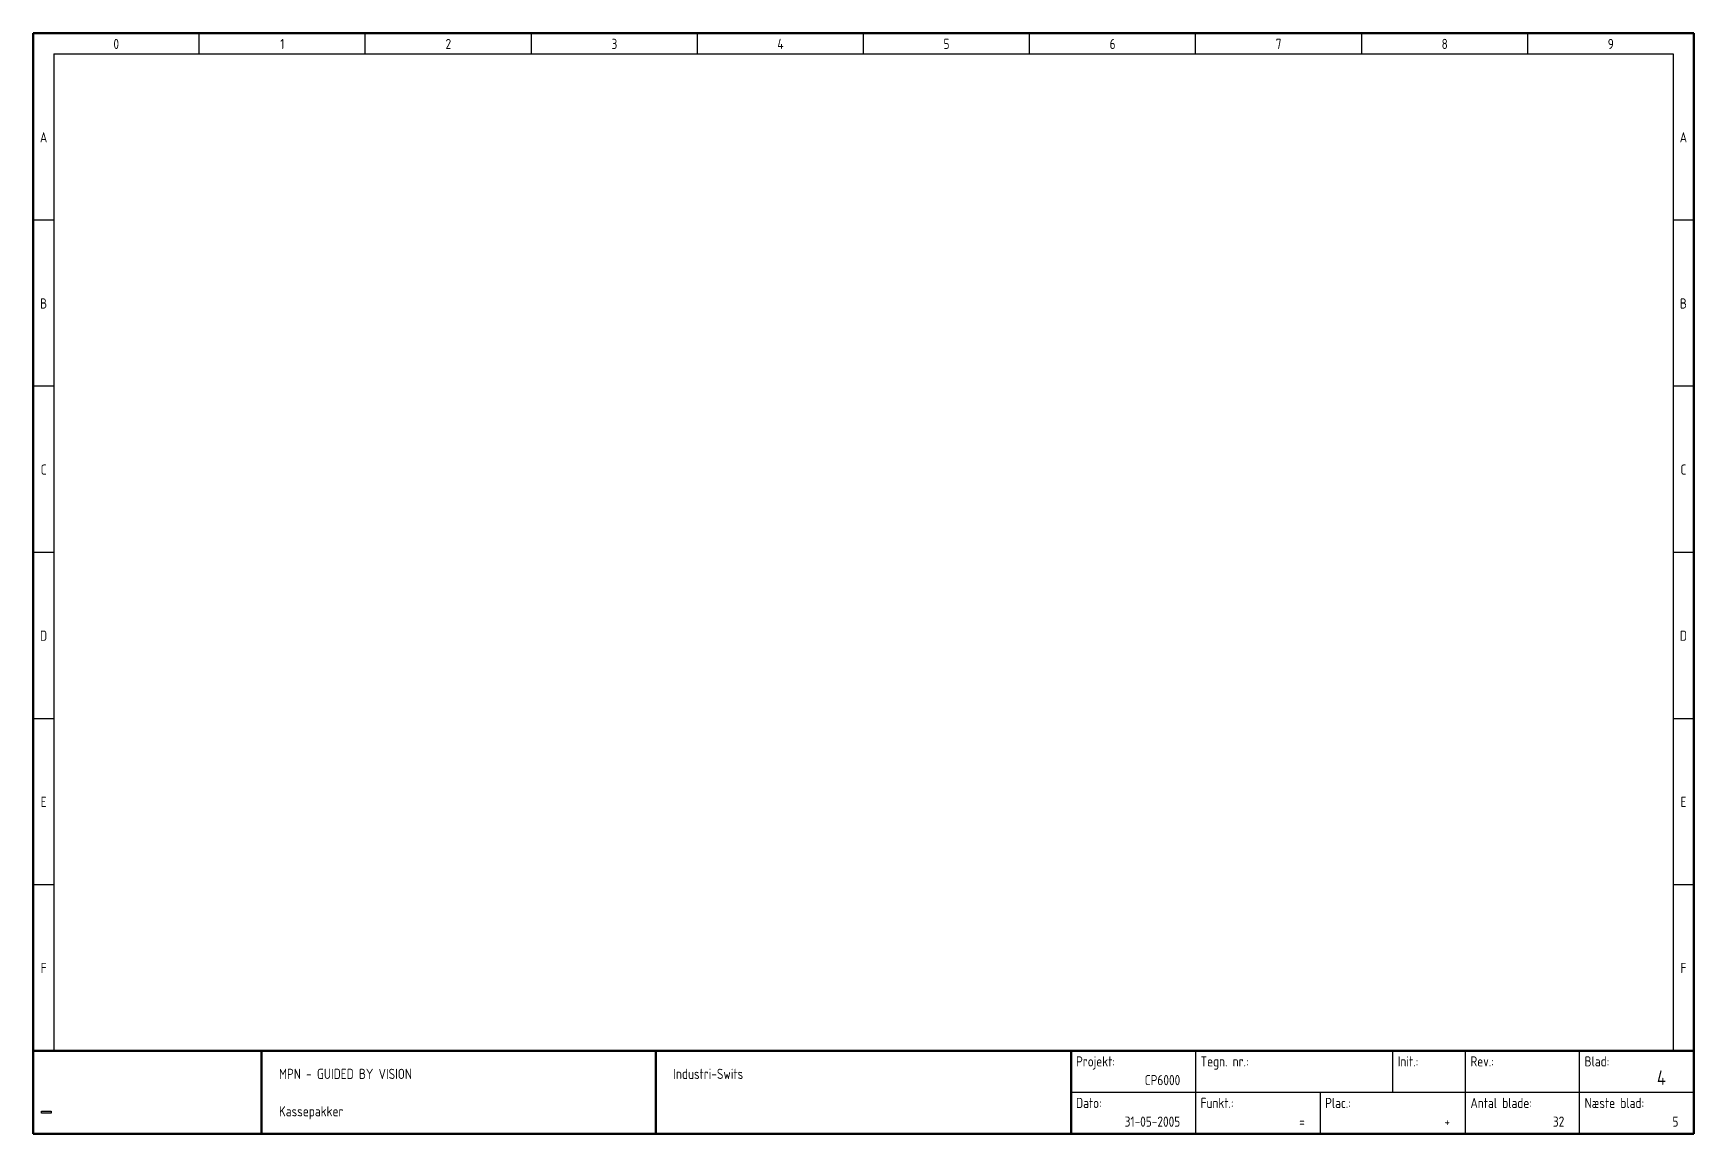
# Model space of a CAD drawing. Header units: millimetres. Extents: x 10 to 410, y 10 to 275.
import ezdxf
from ezdxf.enums import TextEntityAlignment as Align

# ---------------------------------------------------------------- set-up
doc = ezdxf.new("R2010")
doc.units = ezdxf.units.MM
doc.linetypes.add('Caddy_Solid', pattern=[0])
doc.styles.add('Caddy_Vectorfont1p', font='isocp___.ttf', dxfattribs={"width": 0.9})
picture_1 = doc.add_image_def('image1.bmp', size_in_pixel=(51, 10))

# ---------------------------------------------------------------- blocks, each defined once
blk = doc.blocks.new('Blk1')
at = {"linetype": 'Caddy_Solid', "lineweight": 50}
for p, q in [((10, 10), (10, 275)), ((10, 275), (410, 275)), ((410, 275), (410, 10)), ((10, 30), (410, 30)), ((65, 30), (65, 10)), ((160, 30), (160, 10)), ((260, 30), (260, 10)), ((410, 10), (10, 10))]:
    blk.add_line(p, q, dxfattribs=at)
at = {"linetype": 'Caddy_Solid', "lineweight": 25}
for p, q in [((50, 270), (50, 275)), ((90, 270), (90, 275)), ((130, 270), (130, 275)), ((170, 270), (170, 275)), ((210, 270), (210, 275)), ((250, 270), (250, 275)), ((290, 270), (290, 275)), ((330, 270), (330, 275)), ((370, 270), (370, 275)), ((15, 270), (15, 30)), ((15, 270), (405, 270)), ((405, 270), (405, 30)), ((15, 230), (10, 230)), ((410, 230), (405, 230)), ((15, 190), (10, 190)), ((410, 190), (405, 190)), ((15, 150), (10, 150)), ((410, 150), (405, 150)), ((10, 110), (15, 110)), ((405, 110), (410, 110)), ((10, 70), (15, 70)), ((405, 70), (410, 70)), ((10, 30), (15, 30)), ((290, 30), (290, 10)), ((337.5, 20), (337.5, 30)), ((355, 20), (355, 30)), ((382.5, 20), (382.5, 30)), ((405, 30), (410, 30)), ((260, 20), (410, 20)), ((320, 20), (320, 10)), ((355, 10), (355, 20)), ((382.5, 10), (382.5, 20))]:
    blk.add_line(p, q, dxfattribs=at)
at = {"lineweight": 25, "style": 'Caddy_Vectorfont1p', "width": 0.9}
for s, p in [('0', (30, 271.2)), ('1', (70, 271.2)), ('2', (110, 271.2)), ('3', (150, 271.2)), ('4', (190, 271.2)), ('5', (230, 271.2)), ('6', (270, 271.2)), ('7', (310, 271.2)), ('8', (350, 271.2)), ('9', (390, 271.2)), ('A', (12.5, 248.7)), ('A', (407.5, 248.7)), ('B', (12.5, 208.7)), ('B', (407.5, 208.7)), ('C', (12.5, 168.7)), ('C', (407.5, 168.7)), ('D', (12.5, 128.7)), ('D', (407.5, 128.7)), ('E', (12.5, 88.7)), ('E', (407.5, 88.7)), ('F', (12.5, 48.7)), ('F', (407.5, 48.7))]:
    blk.add_text(s, height=2.45, dxfattribs=at).set_placement(p, align=Align.CENTER)
for s, p in [('Projekt:', (261.2, 26.2)), ('Tegn. nr.:', (291.2, 26.2)), ('Init.:', (338.7, 26.2)), ('Rev.:', (356.2, 26.2)), ('Blad:', (383.7, 26.2)), ('MPN - GUIDED BY VISION', (69.2, 23.2)), ('Industri-Swits', (164.2, 23.2)), ('Kassepakker', (69.2, 14.2)), ('Dato:', (261.2, 16.2)), ('Funkt.:', (291.2, 16.2)), ('Plac.:', (321.2, 16.2)), ('Antal blade:', (356.2, 16.2)), ('Næste blad:', (383.7, 16.2))]:
    blk.add_text(s, height=2.45, dxfattribs=at).set_placement(p)
for s, p in [('CP6000', (286.3, 21.7)), ('31-05-2005', (286.3, 11.7)), ('=', (316.3, 11.7)), ('+', (351.3, 11.7)), ('32', (378.8, 11.7)), ('5', (406.3, 11.7))]:
    blk.add_text(s, height=2.45, dxfattribs=at).set_placement(p, align=Align.RIGHT)
at = {"lineweight": 35, "style": 'Caddy_Vectorfont1p', "width": 0.9}
blk.add_text('4', height=3.5, dxfattribs=at).set_placement((403.25, 21.75), align=Align.RIGHT)
image = blk.add_image(picture_1, insert=(12, 15), size_in_units=(2.32, 0.484))

msp = doc.modelspace()

# ---------------------------------------------------------------- block references
msp.add_blockref('Blk1', (0, 0, 1))

doc.saveas('drawing.dxf')
